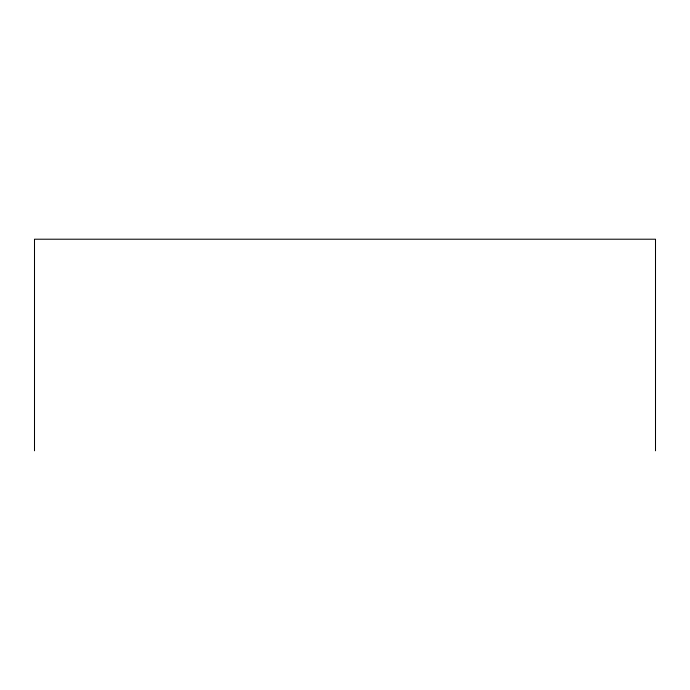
<?xml version="1.0" encoding="UTF-8"?>
<svg xmlns="http://www.w3.org/2000/svg" width="690" height="690" viewBox="0 0 690 690"><rect width="100%" height="100%" fill="white"/><g stroke="black" fill="none" stroke-linecap="round" stroke-linejoin="round"><path stroke-width="1.03" d="M655.5 450.786L655.5 239.214L34.5 239.214L34.5 450.786"/></g></svg>
